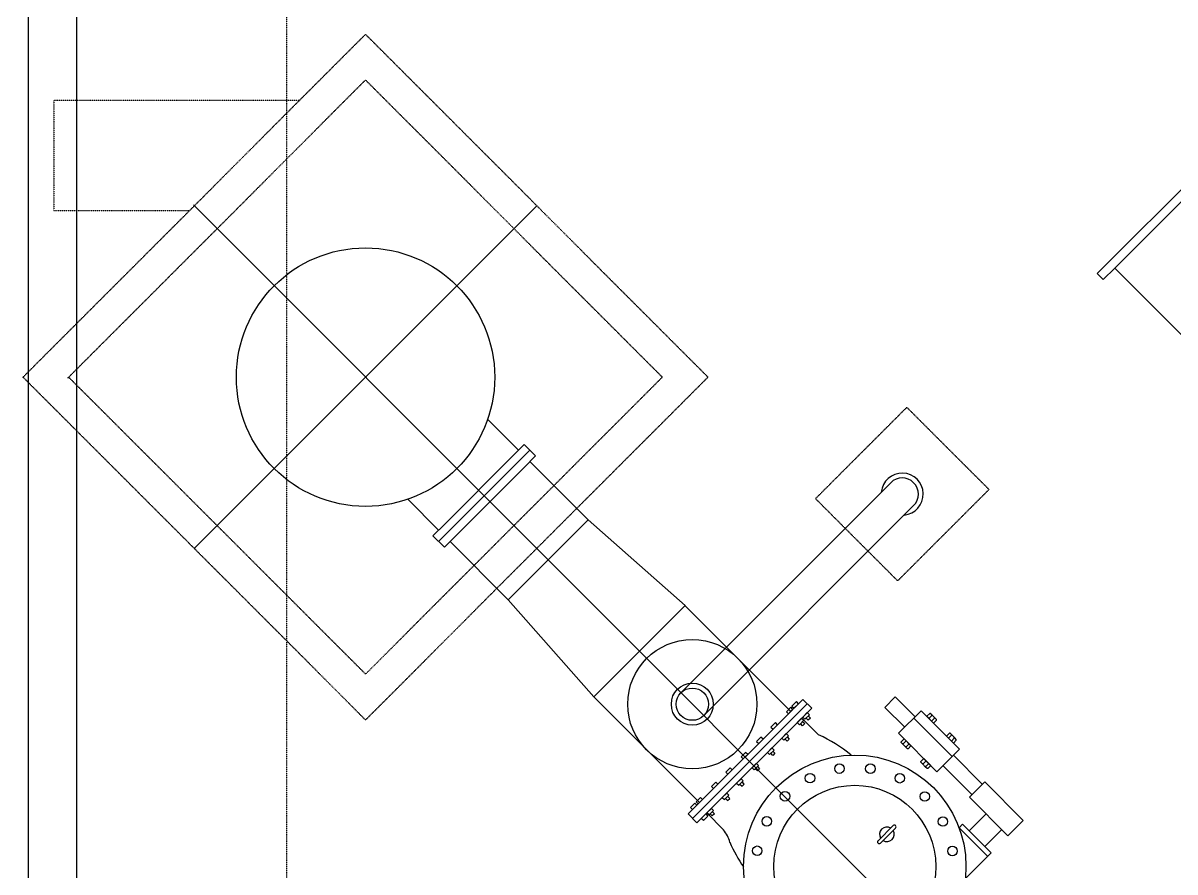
# Model space of a CAD drawing. Header units: inches. Extents: x 72602 to 350810, y -122122 to 43597.
# Drawn here: x 302385 to 305953, y 18640 to 21267 of the extents above; entities that cross this region are included whole.
import ezdxf

# ---------------------------------------------------------------- set-up
doc = ezdxf.new("R2010")
doc.units = ezdxf.units.IN
doc.header["$MEASUREMENT"] = 0
doc.linetypes.add('HIDDEN', pattern=[0.375, 0.25, -0.125])
doc.layers.add('M-X-BKGD', color=8, linetype='Continuous')

msp = doc.modelspace()

# ---------------------------------------------------------------- linework, layer by layer
at = {"layer": 'M-X-BKGD', "linetype": 'HIDDEN', "ltscale": 0.4}
for p, q in [((303201.5, 16321.6), (303201.5, 24271.6)), ((303201.5, 16321.6), (303201.5, 24271.6)), ((302385.1, 20171.6), (303445.7, 21232.3)), ((302385.1, 20171.6), (303445.7, 21232.3)), ((303445.7, 21232.3), (304506.4, 20171.6)), ((303445.7, 21232.3), (304506.4, 20171.6)), ((302523.3, 20168.5), (303445.7, 21090.8)), ((302523.3, 20168.5), (303445.7, 21090.8)), ((303445.7, 21090.8), (304365, 20171.6)), ((303445.7, 21090.8), (304365, 20171.6)), ((303240.7, 21027.2), (302480.7, 21027.2)), ((302480.7, 21027.2), (302480.7, 20687.2)), ((303240.7, 21027.2), (302480.7, 21027.2)), ((302480.7, 21027.2), (302480.7, 20687.2)), ((302480.7, 20687.2), (302900.7, 20687.2)), ((302480.7, 20687.2), (302900.7, 20687.2)), ((303445.7, 19110.9), (302385.1, 20171.6)), ((303445.7, 19110.9), (302385.1, 20171.6)), ((303445.7, 19252.4), (302526.5, 20171.6)), ((303445.7, 19252.4), (302526.5, 20171.6)), ((304506.4, 20171.6), (303445.7, 19110.9)), ((304365, 20171.6), (303445.7, 19252.4)), ((304506.4, 20171.6), (303445.7, 19110.9)), ((304365, 20171.6), (303445.7, 19252.4)), ((304839.1, 19795.4), (305121.9, 20078.2)), ((304839.1, 19795.4), (305121.9, 20078.2)), ((305121.9, 20078.2), (305376.5, 19823.7)), ((305121.9, 20078.2), (305376.5, 19823.7)), ((305376.5, 19823.7), (305093.7, 19540.8)), ((305376.5, 19823.7), (305093.7, 19540.8)), ((305093.7, 19540.8), (304839.1, 19795.4)), ((305093.7, 19540.8), (304839.1, 19795.4))]:
    msp.add_line(p, q, dxfattribs=at)
at = {"layer": 'M-X-BKGD', "ltscale": 0.4}
for p, q in [((302401.5, 14471.6), (302401.5, 23871.6)), ((302401.5, 14471.6), (302401.5, 23871.6)), ((302551.5, 14471.6), (302551.5, 23871.6)), ((302551.5, 14471.6), (302551.5, 23871.6))]:
    msp.add_line(p, q, dxfattribs=at)
at = {"layer": 'M-X-BKGD'}
for p, q in [((306206.8, 20987), (305711.8, 20492.1)), ((306206.8, 20987), (305711.8, 20492.1)), ((306190.2, 20932.9), (305766, 20508.7)), ((306190.2, 20932.9), (305766, 20508.7)), ((305730.6, 20473.3), (305711.8, 20492.1)), ((305730.6, 20473.3), (305711.8, 20492.1)), ((305766, 20508.7), (305730.6, 20473.3)), ((305766, 20508.7), (305730.6, 20473.3)), ((305766, 20508.7), (306595.7, 19678.9)), ((305766, 20508.7), (306595.7, 19678.9)), ((303919.6, 19945.4), (303823.9, 20041.2)), ((303919.6, 19945.4), (303823.9, 20041.2)), ((303954.9, 19945.4), (303672.1, 19662.6)), ((303954.9, 19945.4), (303672.1, 19662.6)), ((303937.3, 19963.1), (303901.9, 19927.8)), ((303937.3, 19963.1), (303901.9, 19927.8)), ((303972.6, 19927.8), (303937.3, 19963.1)), ((303972.6, 19927.8), (303937.3, 19963.1)), ((303901.9, 19927.8), (303689.8, 19715.6)), ((303901.9, 19927.8), (303689.8, 19715.6)), ((303937.3, 19892.4), (303972.6, 19927.8)), ((303937.3, 19892.4), (303972.6, 19927.8)), ((304135.4, 19729.6), (303954.9, 19910.1)), ((304135.4, 19729.6), (303954.9, 19910.1)), ((303937.3, 19892.4), (303725.1, 19680.3)), ((303937.3, 19892.4), (303725.1, 19680.3)), ((305072.5, 19844.9), (304422.5, 19194.9)), ((305072.5, 19844.9), (304422.5, 19194.9)), ((303672.1, 19697.9), (303576.5, 19793.6)), ((303672.1, 19697.9), (303576.5, 19793.6)), ((305143.2, 19774.2), (304493.2, 19124.2)), ((305143.2, 19774.2), (304493.2, 19124.2)), ((303887.6, 19482.4), (304135.4, 19729.6)), ((303887.6, 19482.4), (304135.4, 19729.6)), ((304436, 19464.4), (304135.4, 19729.6)), ((304436, 19464.4), (304135.4, 19729.6)), ((303654.4, 19680.3), (303689.8, 19715.6)), ((303654.4, 19680.3), (303689.8, 19715.6)), ((303689.8, 19644.9), (303654.4, 19680.3)), ((303689.8, 19644.9), (303654.4, 19680.3)), ((303725.1, 19680.3), (303689.8, 19644.9)), ((303725.1, 19680.3), (303689.8, 19644.9)), ((303887.6, 19482.4), (303707.4, 19662.6)), ((303887.6, 19482.4), (303707.4, 19662.6)), ((304152.7, 19182), (303887.6, 19482.4)), ((304152.7, 19182), (303887.6, 19482.4)), ((304152.7, 19182), (304436, 19464.4)), ((304152.7, 19182), (304436, 19464.4)), ((304435.9, 19464.3), (304763, 19137.2)), ((304435.9, 19464.3), (304763, 19137.2)), ((304152.6, 19181.8), (304479.8, 18854.7)), ((304152.6, 19181.8), (304479.8, 18854.7)), ((304813.9, 19160.7), (304458.3, 18806.1)), ((304813.9, 19160.7), (304458.3, 18806.1)), ((304759.2, 19133.4), (304800.2, 19174.3)), ((304759.2, 19133.4), (304800.2, 19174.3)), ((304780, 19167.3), (304766.4, 19153.6)), ((304780, 19167.3), (304766.4, 19153.6)), ((304772.9, 19147.1), (304786.6, 19160.7)), ((304772.9, 19147.1), (304786.6, 19160.7)), ((304786.6, 19160.7), (304780, 19167.3)), ((304786.6, 19160.7), (304780, 19167.3)), ((304800.2, 19174.3), (304827.5, 19147)), ((304800.2, 19174.3), (304827.5, 19147)), ((305086.5, 19181.7), (305054.3, 19149.6)), ((305086.5, 19181.7), (305054.3, 19149.6)), ((305147.7, 19120.3), (305086.5, 19181.7)), ((305147.7, 19120.3), (305086.5, 19181.7)), ((304769.2, 19143.4), (304485.7, 18860.6)), ((304769.2, 19143.4), (304485.7, 18860.6)), ((304762.6, 19149.9), (304749, 19136.3)), ((304762.6, 19149.9), (304749, 19136.3)), ((304749, 19136.3), (304755.5, 19129.7)), ((304749, 19136.3), (304755.5, 19129.7)), ((304755.5, 19129.7), (304769.2, 19143.4)), ((304755.5, 19129.7), (304769.2, 19143.4)), ((304769.2, 19143.4), (304762.6, 19149.9)), ((304769.2, 19143.4), (304762.6, 19149.9)), ((304766.4, 19153.6), (304772.9, 19147.1)), ((304766.4, 19153.6), (304772.9, 19147.1)), ((304827.5, 19147), (304786.5, 19106.1)), ((304827.5, 19147), (304786.5, 19106.1)), ((304800.2, 19119.7), (304813.8, 19133.4)), ((304800.2, 19119.7), (304813.8, 19133.4)), ((304820.4, 19126.8), (304806.7, 19113.2)), ((304820.4, 19126.8), (304806.7, 19113.2)), ((304813.8, 19133.4), (304820.4, 19126.8)), ((304813.8, 19133.4), (304820.4, 19126.8)), ((304816.8, 19123.3), (304823.4, 19116.7)), ((304816.8, 19123.3), (304823.4, 19116.7)), ((305115.6, 19088.2), (305054.3, 19149.6)), ((305115.6, 19088.2), (305054.3, 19149.6)), ((305166.6, 19139.1), (305096.7, 19069.3)), ((305166.6, 19139.1), (305096.7, 19069.3)), ((305285.4, 19020), (305166.6, 19139.1)), ((305285.4, 19020), (305166.6, 19139.1)), ((305183.7, 19122), (305192.9, 19131.1)), ((305183.7, 19122), (305192.9, 19131.1)), ((305205, 19100.7), (305183.7, 19122)), ((305205, 19100.7), (305183.7, 19122)), ((305199.4, 19124.5), (305190.3, 19115.4)), ((305199.4, 19124.5), (305190.3, 19115.4)), ((305194.9, 19131.1), (305192.9, 19131.1)), ((305194.9, 19131.1), (305192.9, 19131.1)), ((305199.4, 19126.5), (305194.9, 19131.1)), ((305199.4, 19126.5), (305194.9, 19131.1)), ((305209.6, 19116.4), (305199.4, 19126.5)), ((305199.4, 19124.5), (305199.4, 19126.5)), ((305209.6, 19116.4), (305199.4, 19126.5)), ((305199.4, 19124.5), (305199.4, 19126.5)), ((305201.4, 19124.5), (305199.4, 19124.5)), ((305201.4, 19124.5), (305199.4, 19124.5)), ((304800.2, 19119.7), (304512.9, 18833.3)), ((304800.2, 19119.7), (304512.9, 18833.3)), ((304714.9, 19102.3), (304701.2, 19088.7)), ((304714.9, 19102.3), (304701.2, 19088.7)), ((304714.9, 19102.3), (304701.2, 19088.7)), ((304714.9, 19102.3), (304701.2, 19088.7)), ((304701.2, 19088.7), (304707.8, 19082.1)), ((304701.2, 19088.7), (304707.8, 19082.1)), ((304701.2, 19088.7), (304707.8, 19082.1)), ((304701.2, 19088.7), (304707.8, 19082.1)), ((304707.8, 19082.1), (304721.4, 19095.7)), ((304707.8, 19082.1), (304721.4, 19095.7)), ((304707.8, 19082.1), (304721.4, 19095.7)), ((304707.8, 19082.1), (304721.4, 19095.7)), ((304721.4, 19095.7), (304714.9, 19102.3)), ((304721.4, 19095.7), (304714.9, 19102.3)), ((304721.4, 19095.7), (304714.9, 19102.3)), ((304721.4, 19095.7), (304714.9, 19102.3)), ((304782.8, 19102.4), (304796.4, 19116)), ((304782.8, 19102.4), (304796.4, 19116)), ((304782.8, 19102.4), (304796.4, 19116)), ((304782.8, 19102.4), (304796.4, 19116)), ((304789.3, 19095.8), (304782.8, 19102.4)), ((304789.3, 19095.8), (304782.8, 19102.4)), ((304789.3, 19095.8), (304782.8, 19102.4)), ((304789.3, 19095.8), (304782.8, 19102.4)), ((304803, 19109.5), (304789.3, 19095.8)), ((304803, 19109.5), (304789.3, 19095.8)), ((304803, 19109.5), (304789.3, 19095.8)), ((304803, 19109.5), (304789.3, 19095.8)), ((304799.4, 19092.8), (304792.9, 19099.4)), ((304799.4, 19092.8), (304792.9, 19099.4)), ((304796.4, 19116), (304803, 19109.5)), ((304796.4, 19116), (304803, 19109.5)), ((304796.4, 19116), (304803, 19109.5)), ((304796.4, 19116), (304803, 19109.5)), ((304849, 19064.4), (304797, 19116.6)), ((304849, 19064.4), (304797, 19116.6)), ((304799.4, 19105.9), (304806, 19099.3)), ((304799.4, 19105.9), (304806, 19099.3)), ((304806, 19099.3), (304799.4, 19092.8)), ((304806, 19099.3), (304799.4, 19092.8)), ((304806.7, 19113.2), (304800.2, 19119.7)), ((304806.7, 19113.2), (304800.2, 19119.7)), ((304816.8, 19110.2), (304810.3, 19116.7)), ((304816.8, 19110.2), (304810.3, 19116.7)), ((304823.4, 19116.7), (304816.8, 19110.2)), ((304823.4, 19116.7), (304816.8, 19110.2)), ((305262.9, 18997.7), (305144.2, 19116.7)), ((305262.9, 18997.7), (305144.2, 19116.7)), ((305208, 19116), (305198.8, 19106.8)), ((305208, 19116), (305198.8, 19106.8)), ((305205, 19100.7), (305214.1, 19109.8)), ((305205, 19100.7), (305214.1, 19109.8)), ((305208, 19116), (305208, 19118)), ((305208, 19116), (305208, 19118)), ((305210, 19116), (305208, 19116)), ((305210, 19116), (305208, 19116)), ((305214.1, 19111.8), (305209.6, 19116.4)), ((305214.1, 19111.8), (305209.6, 19116.4)), ((305214.1, 19109.8), (305214.1, 19111.8)), ((305214.1, 19109.8), (305214.1, 19111.8)), ((304670.4, 19057.9), (304656.7, 19044.3)), ((304670.4, 19057.9), (304656.7, 19044.3)), ((304670.4, 19057.9), (304656.7, 19044.3)), ((304670.4, 19057.9), (304656.7, 19044.3)), ((304663.3, 19037.8), (304677, 19051.4)), ((304663.3, 19037.8), (304677, 19051.4)), ((304663.3, 19037.8), (304677, 19051.4)), ((304663.3, 19037.8), (304677, 19051.4)), ((304677, 19051.4), (304670.4, 19057.9)), ((304677, 19051.4), (304670.4, 19057.9)), ((304677, 19051.4), (304670.4, 19057.9)), ((304677, 19051.4), (304670.4, 19057.9)), ((304735, 19054.8), (304748.7, 19068.4)), ((304735, 19054.8), (304748.7, 19068.4)), ((304735, 19054.8), (304748.7, 19068.4)), ((304735, 19054.8), (304748.7, 19068.4)), ((304741.6, 19048.2), (304735, 19054.8)), ((304741.6, 19048.2), (304735, 19054.8)), ((304741.6, 19048.2), (304735, 19054.8)), ((304741.6, 19048.2), (304735, 19054.8)), ((304755.2, 19061.8), (304741.6, 19048.2)), ((304755.2, 19061.8), (304741.6, 19048.2)), ((304755.2, 19061.8), (304741.6, 19048.2)), ((304755.2, 19061.8), (304741.6, 19048.2)), ((304751.7, 19045.2), (304745.1, 19051.7)), ((304751.7, 19045.2), (304745.1, 19051.7)), ((304751.7, 19045.2), (304745.1, 19051.7)), ((304751.7, 19045.2), (304745.1, 19051.7)), ((304748.7, 19068.4), (304755.2, 19061.8)), ((304748.7, 19068.4), (304755.2, 19061.8)), ((304748.7, 19068.4), (304755.2, 19061.8)), ((304748.7, 19068.4), (304755.2, 19061.8)), ((304751.7, 19058.3), (304758.2, 19051.7)), ((304751.7, 19058.3), (304758.2, 19051.7)), ((304751.7, 19058.3), (304758.2, 19051.7)), ((304751.7, 19058.3), (304758.2, 19051.7)), ((304758.2, 19051.7), (304751.7, 19045.2)), ((304758.2, 19051.7), (304751.7, 19045.2)), ((304758.2, 19051.7), (304751.7, 19045.2)), ((304758.2, 19051.7), (304751.7, 19045.2)), ((305215.4, 18950.2), (305096.5, 19069.5)), ((305215.4, 18950.2), (305096.5, 19069.5)), ((305113.7, 19052.2), (305104.6, 19043.1)), ((305113.7, 19052.2), (305104.6, 19043.1)), ((305135, 19030.9), (305113.7, 19052.2)), ((305135, 19030.9), (305113.7, 19052.2)), ((305244.9, 19060.7), (305254, 19069.8)), ((305244.9, 19060.7), (305254, 19069.8)), ((305266.2, 19039.3), (305244.9, 19060.7)), ((305266.2, 19039.3), (305244.9, 19060.7)), ((305260.6, 19063.2), (305251.5, 19054.1)), ((305260.6, 19063.2), (305251.5, 19054.1)), ((305256, 19069.8), (305254, 19069.8)), ((305256, 19069.8), (305254, 19069.8)), ((305260.6, 19065.2), (305256, 19069.8)), ((305260.6, 19065.2), (305256, 19069.8)), ((305269.2, 19054.6), (305260, 19045.5)), ((305269.2, 19054.6), (305260, 19045.5)), ((305270.7, 19055), (305260.6, 19065.2)), ((305260.6, 19063.2), (305260.6, 19065.2)), ((305270.7, 19055), (305260.6, 19065.2)), ((305260.6, 19063.2), (305260.6, 19065.2)), ((305262.6, 19063.2), (305260.6, 19063.2)), ((305262.6, 19063.2), (305260.6, 19063.2)), ((305269.2, 19054.6), (305269.2, 19056.6)), ((305269.2, 19054.6), (305269.2, 19056.6)), ((305271.2, 19054.6), (305269.2, 19054.6)), ((305271.2, 19054.6), (305269.2, 19054.6)), ((305275.3, 19050.5), (305270.7, 19055)), ((305275.3, 19050.5), (305270.7, 19055)), ((305275.3, 19048.5), (305275.3, 19050.5)), ((305275.3, 19048.5), (305275.3, 19050.5)), ((304656.7, 19044.3), (304663.3, 19037.8)), ((304656.7, 19044.3), (304663.3, 19037.8)), ((304656.7, 19044.3), (304663.3, 19037.8)), ((304656.7, 19044.3), (304663.3, 19037.8)), ((304690.6, 19010.4), (304704.2, 19024)), ((304690.6, 19010.4), (304704.2, 19024)), ((304690.6, 19010.4), (304704.2, 19024)), ((304690.6, 19010.4), (304704.2, 19024)), ((304710.8, 19017.5), (304697.1, 19003.9)), ((304710.8, 19017.5), (304697.1, 19003.9)), ((304710.8, 19017.5), (304697.1, 19003.9)), ((304710.8, 19017.5), (304697.1, 19003.9)), ((304704.2, 19024), (304710.8, 19017.5)), ((304704.2, 19024), (304710.8, 19017.5)), ((304704.2, 19024), (304710.8, 19017.5)), ((304704.2, 19024), (304710.8, 19017.5)), ((305104.6, 19041.1), (305104.6, 19043.1)), ((305104.6, 19041.1), (305104.6, 19043.1)), ((305109.1, 19036.5), (305104.6, 19041.1)), ((305109.1, 19036.5), (305104.6, 19041.1)), ((305119.3, 19026.3), (305109.1, 19036.5)), ((305111.1, 19036.5), (305109.1, 19036.5)), ((305119.3, 19026.3), (305109.1, 19036.5)), ((305111.1, 19036.5), (305109.1, 19036.5)), ((305111.1, 19036.5), (305120.3, 19045.6)), ((305111.1, 19036.5), (305120.3, 19045.6)), ((305111.1, 19034.5), (305111.1, 19036.5)), ((305111.1, 19034.5), (305111.1, 19036.5)), ((305119.7, 19027.9), (305117.7, 19027.9)), ((305119.7, 19027.9), (305117.7, 19027.9)), ((305123.8, 19021.7), (305119.3, 19026.3)), ((305123.8, 19021.7), (305119.3, 19026.3)), ((305119.7, 19027.9), (305128.9, 19037)), ((305119.7, 19027.9), (305128.9, 19037)), ((305119.7, 19025.9), (305119.7, 19027.9)), ((305119.7, 19025.9), (305119.7, 19027.9)), ((305125.8, 19021.7), (305123.8, 19021.7)), ((305125.8, 19021.7), (305123.8, 19021.7)), ((305135, 19030.9), (305125.8, 19021.7)), ((305135, 19030.9), (305125.8, 19021.7)), ((305285.4, 19020), (305215.4, 18950.2)), ((305285.4, 19020), (305215.4, 18950.2)), ((305266.2, 19039.3), (305275.3, 19048.5)), ((305266.2, 19039.3), (305275.3, 19048.5)), ((304622.7, 19010.3), (304609, 18996.7)), ((304622.7, 19010.3), (304609, 18996.7)), ((304622.7, 19010.3), (304609, 18996.7)), ((304622.7, 19010.3), (304609, 18996.7)), ((304609, 18996.7), (304615.5, 18990.1)), ((304609, 18996.7), (304615.5, 18990.1)), ((304609, 18996.7), (304615.5, 18990.1)), ((304609, 18996.7), (304615.5, 18990.1)), ((304615.5, 18990.1), (304629.2, 19003.8)), ((304615.5, 18990.1), (304629.2, 19003.8)), ((304615.5, 18990.1), (304629.2, 19003.8)), ((304615.5, 18990.1), (304629.2, 19003.8)), ((304629.2, 19003.8), (304622.7, 19010.3)), ((304629.2, 19003.8), (304622.7, 19010.3)), ((304629.2, 19003.8), (304622.7, 19010.3)), ((304629.2, 19003.8), (304622.7, 19010.3)), ((304697.1, 19003.9), (304690.6, 19010.4)), ((304697.1, 19003.9), (304690.6, 19010.4)), ((304697.1, 19003.9), (304690.6, 19010.4)), ((304697.1, 19003.9), (304690.6, 19010.4)), ((304707.2, 19000.8), (304700.7, 19007.4)), ((304707.2, 19000.8), (304700.7, 19007.4)), ((304707.2, 19000.8), (304700.7, 19007.4)), ((304707.2, 19000.8), (304700.7, 19007.4)), ((304707.2, 19013.9), (304713.8, 19007.4)), ((304707.2, 19013.9), (304713.8, 19007.4)), ((304707.2, 19013.9), (304713.8, 19007.4)), ((304707.2, 19013.9), (304713.8, 19007.4)), ((304713.8, 19007.4), (304707.2, 19000.8)), ((304713.8, 19007.4), (304707.2, 19000.8)), ((304713.8, 19007.4), (304707.2, 19000.8)), ((304713.8, 19007.4), (304707.2, 19000.8)), ((305174.9, 18990.9), (305165.7, 18981.8)), ((305174.9, 18990.9), (305165.7, 18981.8)), ((305165.7, 18979.7), (305165.7, 18981.8)), ((305165.7, 18979.7), (305165.7, 18981.8)), ((305170.3, 18975.2), (305165.7, 18979.7)), ((305170.3, 18975.2), (305165.7, 18979.7)), ((305172.3, 18975.2), (305181.5, 18984.3)), ((305172.3, 18975.2), (305181.5, 18984.3)), ((305196.2, 18969.5), (305174.9, 18990.9)), ((305196.2, 18969.5), (305174.9, 18990.9)), ((305356.2, 18911.2), (305266.5, 19001.2)), ((305356.2, 18911.2), (305266.5, 19001.2)), ((304561.2, 18949.1), (304574.9, 18962.7)), ((304561.2, 18949.1), (304574.9, 18962.7)), ((304561.2, 18949.1), (304574.9, 18962.7)), ((304561.2, 18949.1), (304574.9, 18962.7)), ((304567.8, 18942.5), (304561.2, 18949.1)), ((304567.8, 18942.5), (304561.2, 18949.1)), ((304567.8, 18942.5), (304561.2, 18949.1)), ((304567.8, 18942.5), (304561.2, 18949.1)), ((304581.4, 18956.1), (304567.8, 18942.5)), ((304581.4, 18956.1), (304567.8, 18942.5)), ((304581.4, 18956.1), (304567.8, 18942.5)), ((304581.4, 18956.1), (304567.8, 18942.5)), ((304574.9, 18962.7), (304581.4, 18956.1)), ((304574.9, 18962.7), (304581.4, 18956.1)), ((304574.9, 18962.7), (304581.4, 18956.1)), ((304574.9, 18962.7), (304581.4, 18956.1)), ((304642.8, 18962.8), (304656.5, 18976.4)), ((304642.8, 18962.8), (304656.5, 18976.4)), ((304642.8, 18962.8), (304656.5, 18976.4)), ((304642.8, 18962.8), (304656.5, 18976.4)), ((304649.3, 18956.2), (304642.8, 18962.8)), ((304649.3, 18956.2), (304642.8, 18962.8)), ((304649.3, 18956.2), (304642.8, 18962.8)), ((304649.3, 18956.2), (304642.8, 18962.8)), ((304663, 18969.9), (304649.3, 18956.2)), ((304663, 18969.9), (304649.3, 18956.2)), ((304663, 18969.9), (304649.3, 18956.2)), ((304663, 18969.9), (304649.3, 18956.2)), ((304659.4, 18953.2), (304652.9, 18959.8)), ((304659.4, 18953.2), (304652.9, 18959.8)), ((304659.4, 18953.2), (304652.9, 18959.8)), ((304659.4, 18953.2), (304652.9, 18959.8)), ((304656.5, 18976.4), (304663, 18969.9)), ((304656.5, 18976.4), (304663, 18969.9)), ((304656.5, 18976.4), (304663, 18969.9)), ((304656.5, 18976.4), (304663, 18969.9)), ((304666, 18959.8), (304659.4, 18953.2)), ((304666, 18959.8), (304659.4, 18953.2)), ((304666, 18959.8), (304659.4, 18953.2)), ((304666, 18959.8), (304659.4, 18953.2)), ((304659.5, 18966.3), (304666, 18959.8)), ((304659.5, 18966.3), (304666, 18959.8)), ((304659.5, 18966.3), (304666, 18959.8)), ((304659.5, 18966.3), (304666, 18959.8)), ((305180.4, 18965), (305170.3, 18975.2)), ((305172.3, 18975.2), (305170.3, 18975.2)), ((305180.4, 18965), (305170.3, 18975.2)), ((305172.3, 18975.2), (305170.3, 18975.2)), ((305172.3, 18973.1), (305172.3, 18975.2)), ((305172.3, 18973.1), (305172.3, 18975.2)), ((305180.9, 18966.6), (305178.9, 18966.6)), ((305180.9, 18966.6), (305178.9, 18966.6)), ((305185, 18960.4), (305180.4, 18965)), ((305185, 18960.4), (305180.4, 18965)), ((305180.9, 18966.6), (305190, 18975.7)), ((305180.9, 18966.6), (305190, 18975.7)), ((305180.9, 18964.6), (305180.9, 18966.6)), ((305180.9, 18964.6), (305180.9, 18966.6)), ((305187, 18960.4), (305185, 18960.4)), ((305187, 18960.4), (305185, 18960.4)), ((305196.2, 18969.5), (305187, 18960.4)), ((305196.2, 18969.5), (305187, 18960.4)), ((305324, 18879.1), (305234.3, 18969.1)), ((305324, 18879.1), (305234.3, 18969.1)), ((304516.8, 18904.7), (304530.4, 18918.4)), ((304516.8, 18904.7), (304530.4, 18918.4)), ((304516.8, 18904.7), (304530.4, 18918.4)), ((304516.8, 18904.7), (304530.4, 18918.4)), ((304537, 18911.8), (304523.3, 18898.2)), ((304537, 18911.8), (304523.3, 18898.2)), ((304537, 18911.8), (304523.3, 18898.2)), ((304537, 18911.8), (304523.3, 18898.2)), ((304530.4, 18918.4), (304537, 18911.8)), ((304530.4, 18918.4), (304537, 18911.8)), ((304530.4, 18918.4), (304537, 18911.8)), ((304530.4, 18918.4), (304537, 18911.8)), ((304608.7, 18928.8), (304595, 18915.2)), ((304608.7, 18928.8), (304595, 18915.2)), ((304608.7, 18928.8), (304595, 18915.2)), ((304608.7, 18928.8), (304595, 18915.2)), ((304595, 18915.2), (304601.6, 18908.6)), ((304595, 18915.2), (304601.6, 18908.6)), ((304595, 18915.2), (304601.6, 18908.6)), ((304595, 18915.2), (304601.6, 18908.6)), ((304601.6, 18908.6), (304615.3, 18922.2)), ((304601.6, 18908.6), (304615.3, 18922.2)), ((304601.6, 18908.6), (304615.3, 18922.2)), ((304601.6, 18908.6), (304615.3, 18922.2)), ((304605.1, 18912.2), (304611.7, 18905.6)), ((304605.1, 18912.2), (304611.7, 18905.6)), ((304605.1, 18912.2), (304611.7, 18905.6)), ((304605.1, 18912.2), (304611.7, 18905.6)), ((304615.3, 18922.2), (304608.7, 18928.8)), ((304615.3, 18922.2), (304608.7, 18928.8)), ((304615.3, 18922.2), (304608.7, 18928.8)), ((304615.3, 18922.2), (304608.7, 18928.8)), ((304618.2, 18912.1), (304611.7, 18918.7)), ((304618.2, 18912.1), (304611.7, 18918.7)), ((304618.2, 18912.1), (304611.7, 18918.7)), ((304618.2, 18912.1), (304611.7, 18918.7)), ((304611.7, 18905.6), (304618.2, 18912.1)), ((304611.7, 18905.6), (304618.2, 18912.1)), ((304611.7, 18905.6), (304618.2, 18912.1)), ((304611.7, 18905.6), (304618.2, 18912.1)), ((305363.9, 18918.9), (305316.3, 18871.5)), ((305363.9, 18918.9), (305316.3, 18871.5)), ((305482.8, 18799.7), (305363.9, 18918.9)), ((305482.8, 18799.7), (305363.9, 18918.9)), ((304523.3, 18898.2), (304516.8, 18904.7)), ((304523.3, 18898.2), (304516.8, 18904.7)), ((304523.3, 18898.2), (304516.8, 18904.7)), ((304523.3, 18898.2), (304516.8, 18904.7)), ((304564.2, 18884.5), (304550.6, 18870.8)), ((304564.2, 18884.5), (304550.6, 18870.8)), ((304564.2, 18884.5), (304550.6, 18870.8)), ((304564.2, 18884.5), (304550.6, 18870.8)), ((304557.1, 18864.3), (304570.8, 18877.9)), ((304557.1, 18864.3), (304570.8, 18877.9)), ((304557.1, 18864.3), (304570.8, 18877.9)), ((304557.1, 18864.3), (304570.8, 18877.9)), ((304570.8, 18877.9), (304564.2, 18884.5)), ((304570.8, 18877.9), (304564.2, 18884.5)), ((304570.8, 18877.9), (304564.2, 18884.5)), ((304570.8, 18877.9), (304564.2, 18884.5)), ((304573.8, 18867.8), (304567.2, 18874.3)), ((304573.8, 18867.8), (304567.2, 18874.3)), ((304573.8, 18867.8), (304567.2, 18874.3)), ((304573.8, 18867.8), (304567.2, 18874.3)), ((304485.7, 18860.6), (304444.7, 18819.7)), ((304485.7, 18860.6), (304444.7, 18819.7)), ((304465.5, 18853.6), (304451.8, 18839.9)), ((304465.5, 18853.6), (304451.8, 18839.9)), ((304465.5, 18853.6), (304451.8, 18839.9)), ((304465.5, 18853.6), (304451.8, 18839.9)), ((304451.8, 18839.9), (304458.3, 18833.4)), ((304451.8, 18839.9), (304458.3, 18833.4)), ((304451.8, 18839.9), (304458.3, 18833.4)), ((304451.8, 18839.9), (304458.3, 18833.4)), ((304458.3, 18833.4), (304472, 18847)), ((304458.3, 18833.4), (304472, 18847)), ((304458.3, 18833.4), (304472, 18847)), ((304458.3, 18833.4), (304472, 18847)), ((304472, 18847), (304465.5, 18853.6)), ((304472, 18847), (304465.5, 18853.6)), ((304472, 18847), (304465.5, 18853.6)), ((304472, 18847), (304465.5, 18853.6)), ((304482.9, 18870.9), (304469.2, 18857.3)), ((304482.9, 18870.9), (304469.2, 18857.3)), ((304482.9, 18870.9), (304469.2, 18857.3)), ((304482.9, 18870.9), (304469.2, 18857.3)), ((304469.2, 18857.3), (304475.7, 18850.7)), ((304469.2, 18857.3), (304475.7, 18850.7)), ((304469.2, 18857.3), (304475.7, 18850.7)), ((304469.2, 18857.3), (304475.7, 18850.7)), ((304475.7, 18850.7), (304489.4, 18864.3)), ((304475.7, 18850.7), (304489.4, 18864.3)), ((304475.7, 18850.7), (304489.4, 18864.3)), ((304475.7, 18850.7), (304489.4, 18864.3)), ((304489.4, 18864.3), (304482.9, 18870.9)), ((304489.4, 18864.3), (304482.9, 18870.9)), ((304489.4, 18864.3), (304482.9, 18870.9)), ((304489.4, 18864.3), (304482.9, 18870.9)), ((304503, 18823.4), (304516.7, 18837)), ((304503, 18823.4), (304516.7, 18837)), ((304503, 18823.4), (304516.7, 18837)), ((304503, 18823.4), (304516.7, 18837)), ((304516.7, 18837), (304523.2, 18830.4)), ((304516.7, 18837), (304523.2, 18830.4)), ((304516.7, 18837), (304523.2, 18830.4)), ((304516.7, 18837), (304523.2, 18830.4)), ((304550.6, 18870.8), (304557.1, 18864.3)), ((304550.6, 18870.8), (304557.1, 18864.3)), ((304550.6, 18870.8), (304557.1, 18864.3)), ((304550.6, 18870.8), (304557.1, 18864.3)), ((304560.7, 18867.8), (304567.2, 18861.2)), ((304560.7, 18867.8), (304567.2, 18861.2)), ((304560.7, 18867.8), (304567.2, 18861.2)), ((304560.7, 18867.8), (304567.2, 18861.2)), ((304567.2, 18861.2), (304573.8, 18867.8)), ((304567.2, 18861.2), (304573.8, 18867.8)), ((304567.2, 18861.2), (304573.8, 18867.8)), ((304567.2, 18861.2), (304573.8, 18867.8)), ((305435.2, 18752.2), (305316.3, 18871.5)), ((305435.2, 18752.2), (305316.3, 18871.5)), ((304444.7, 18819.7), (304471.9, 18792.4)), ((304444.7, 18819.7), (304471.9, 18792.4)), ((304471.9, 18792.4), (304512.9, 18833.3)), ((304471.9, 18792.4), (304512.9, 18833.3)), ((304485.6, 18806), (304499.3, 18819.7)), ((304485.6, 18806), (304499.3, 18819.7)), ((304485.6, 18806), (304499.3, 18819.7)), ((304485.6, 18806), (304499.3, 18819.7)), ((304492.1, 18799.5), (304485.6, 18806)), ((304492.1, 18799.5), (304485.6, 18806)), ((304492.1, 18799.5), (304485.6, 18806)), ((304492.1, 18799.5), (304485.6, 18806)), ((304505.8, 18813.1), (304492.1, 18799.5)), ((304505.8, 18813.1), (304492.1, 18799.5)), ((304505.8, 18813.1), (304492.1, 18799.5)), ((304505.8, 18813.1), (304492.1, 18799.5)), ((304499.3, 18819.7), (304505.8, 18813.1)), ((304499.3, 18819.7), (304505.8, 18813.1)), ((304499.3, 18819.7), (304505.8, 18813.1)), ((304499.3, 18819.7), (304505.8, 18813.1)), ((304554.4, 18770.6), (304502.4, 18822.8)), ((304554.4, 18770.6), (304502.4, 18822.8)), ((304509.5, 18816.8), (304503, 18823.4)), ((304509.5, 18816.8), (304503, 18823.4)), ((304509.5, 18816.8), (304503, 18823.4)), ((304509.5, 18816.8), (304503, 18823.4)), ((304523.2, 18830.4), (304509.5, 18816.8)), ((304523.2, 18830.4), (304509.5, 18816.8)), ((304523.2, 18830.4), (304509.5, 18816.8)), ((304523.2, 18830.4), (304509.5, 18816.8)), ((304519.6, 18813.8), (304513.1, 18820.4)), ((304519.6, 18813.8), (304513.1, 18820.4)), ((304519.6, 18813.8), (304513.1, 18820.4)), ((304519.6, 18813.8), (304513.1, 18820.4)), ((304526.2, 18820.3), (304519.6, 18813.8)), ((304526.2, 18820.3), (304519.6, 18813.8)), ((304526.2, 18820.3), (304519.6, 18813.8)), ((304526.2, 18820.3), (304519.6, 18813.8)), ((304519.7, 18826.9), (304526.2, 18820.3)), ((304519.7, 18826.9), (304526.2, 18820.3)), ((304519.7, 18826.9), (304526.2, 18820.3)), ((304519.7, 18826.9), (304526.2, 18820.3)), ((305367.4, 18820.3), (305314.7, 18767.8)), ((305367.4, 18820.3), (305314.7, 18767.8)), ((305033, 18737), (305079.8, 18783.7)), ((305033, 18737), (305079.8, 18783.7)), ((305040.5, 18729.5), (305087.3, 18776.2)), ((305040.5, 18729.5), (305087.3, 18776.2)), ((305294.7, 18787.9), (305283.9, 18777.2)), ((305294.7, 18787.9), (305283.9, 18777.2)), ((305372, 18688.8), (305283.9, 18777.2)), ((305372, 18688.8), (305283.9, 18777.2)), ((305363.5, 18718.8), (305294.7, 18787.9)), ((305363.5, 18718.8), (305294.7, 18787.9)), ((305416.2, 18771.4), (305363.5, 18718.8)), ((305416.2, 18771.4), (305363.5, 18718.8)), ((305482.8, 18799.7), (305435.2, 18752.2)), ((305482.8, 18799.7), (305435.2, 18752.2)), ((305382.8, 18699.5), (305303.3, 18620.2)), ((305382.8, 18699.5), (305303.3, 18620.2)), ((305363.5, 18718.8), (305382.8, 18699.5)), ((305363.5, 18718.8), (305382.8, 18699.5))]:
    msp.add_line(p, q, dxfattribs=at)
at = {"layer": 'M-X-BKGD', "ltscale": 0.003}
for p, q in [((302912.8, 20704.6), (306795.7, 16821.6)), ((302912.8, 20704.6), (306795.7, 16821.6)), ((303976, 20701.9), (302915.1, 19641)), ((303976, 20701.9), (302915.1, 19641))]:
    msp.add_line(p, q, dxfattribs=at)
at = {"layer": 'M-X-BKGD'}
for centre, radius in [((303445.7, 20171.6), 400), ((303445.7, 20171.6), 400), ((304457.8, 19159.5), 200), ((304457.8, 19159.5), 200), ((304457.8, 19159.5), 65), ((304457.8, 19159.5), 65), ((304457.8, 19159.5), 50), ((304457.8, 19159.5), 50), ((304960.9, 18657.6), 344.4), ((304960.9, 18657.6), 344.4), ((304822.3, 18930.5), 14.7), ((304822.3, 18930.5), 14.7), ((304913.5, 18960), 14.7), ((304913.5, 18960), 14.7), ((305009.2, 18959.9), 14.7), ((305009.2, 18959.9), 14.7), ((305100.2, 18930.2), 14.7), ((305100.2, 18930.2), 14.7), ((304960.9, 18657.6), 250.8), ((304960.9, 18657.6), 250.8), ((304744.8, 18874.4), 14.7), ((304744.8, 18874.4), 14.7), ((305177.6, 18873.8), 14.7), ((305177.6, 18873.8), 14.7), ((304688.4, 18797), 14.7), ((304688.4, 18797), 14.7), ((305233.8, 18796.2), 14.7), ((305233.8, 18796.2), 14.7), ((304658.7, 18705.9), 14.7), ((304658.7, 18705.9), 14.7), ((305263.3, 18705.1), 14.7), ((305263.3, 18705.1), 14.7)]:
    msp.add_circle(centre, radius, dxfattribs=at)
for centre, radius, start, end in [((305107.8, 19809.5), 65, 275.2849, 174.7151), ((305107.8, 19809.5), 65, 275.2849, 174.7151), ((305107.8, 19809.5), 50, 315, 135), ((305107.8, 19809.5), 50, 315, 135), ((304677.3, 18677), 423.8, 50.0489, 66.0954), ((304677.3, 18677), 423.8, 50.0489, 66.0954), ((304473.4, 18704.9), 104.3, 15.0196, 39.0383), ((304473.4, 18704.9), 104.3, 15.0196, 39.0383), ((305060.2, 18756.6), 22.7, 58.4383, 211.4034), ((305060.2, 18756.6), 22.7, 58.4383, 211.4034), ((305060.2, 18756.6), 22.7, 238.4383, 31.4034), ((305060.2, 18756.6), 22.7, 238.4383, 31.4034), ((305083.6, 18780), 5.31, 314.9209, 134.9209), ((305083.6, 18780), 5.31, 314.9209, 134.9209), ((304974.5, 18904.4), 435.9, 203.2983, 214.7852), ((304974.5, 18904.4), 435.9, 203.2983, 214.7852), ((305036.7, 18733.3), 5.31, 134.9209, 314.9209), ((305036.7, 18733.3), 5.31, 134.9209, 314.9209)]:
    msp.add_arc(centre, radius, start, end, dxfattribs=at)

doc.saveas('drawing.dxf')
